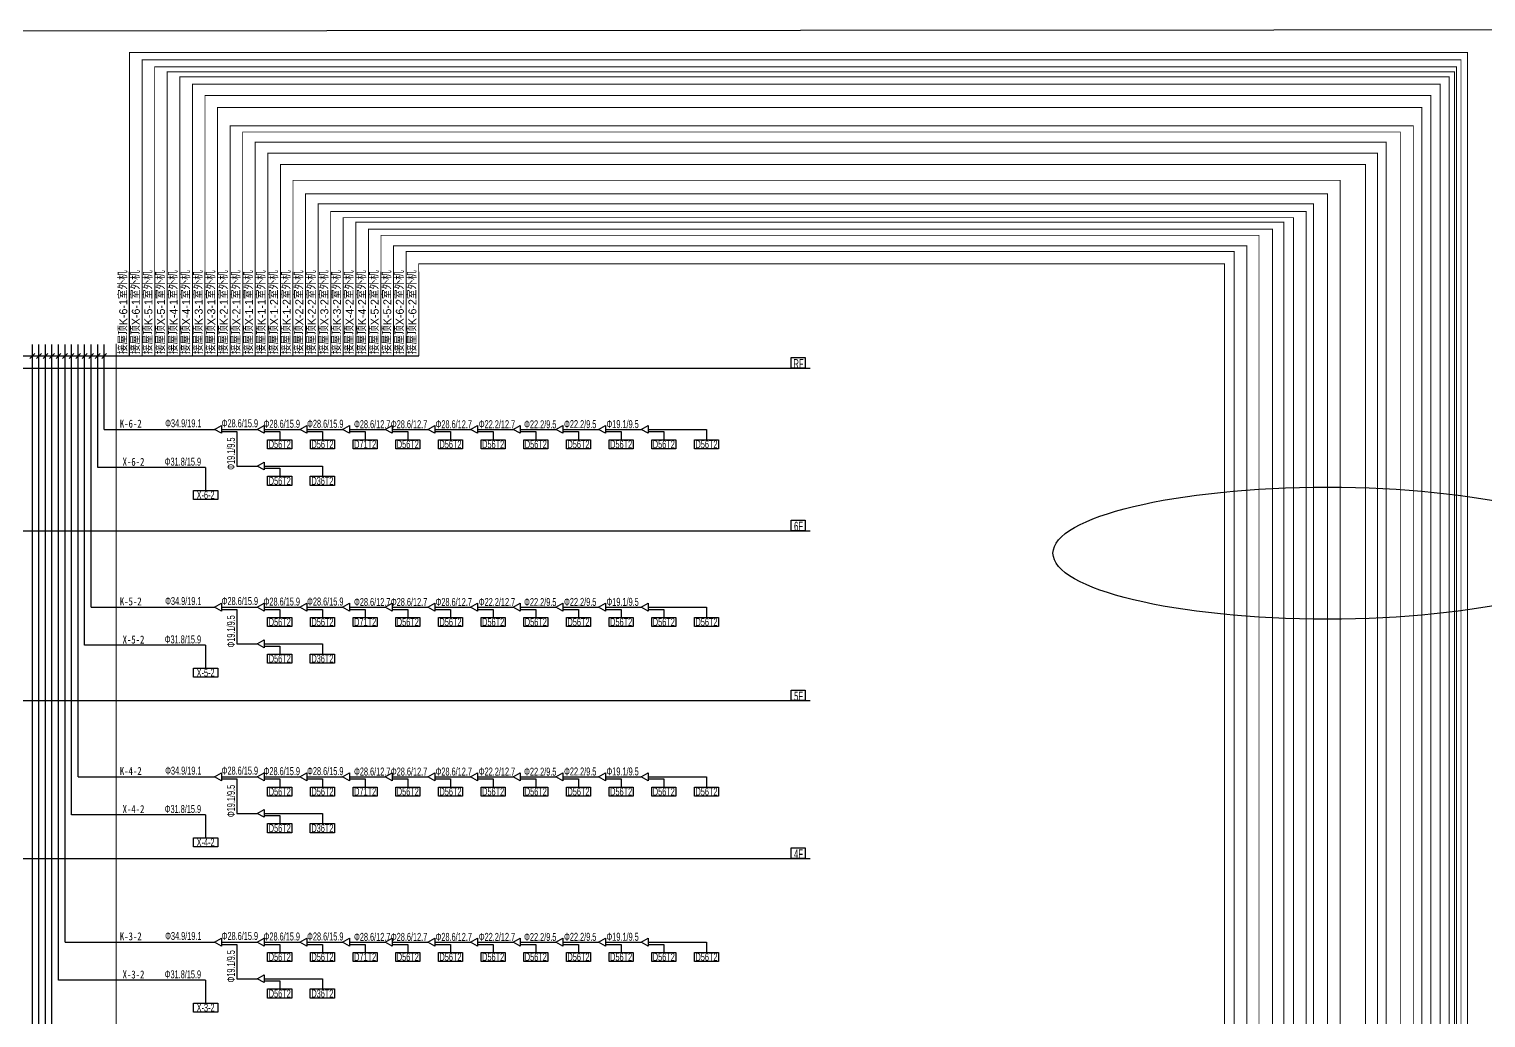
# Model space of a CAD drawing. Extents: x 89829915 to 90681759, y 101112474 to 101187995.
# Drawn here: x 90585879 to 90649610, y 101144739 to 101187995 of the extents above; entities that cross this region are included whole.
import ezdxf
from ezdxf.enums import TextEntityAlignment as Align

# ---------------------------------------------------------------- set-up
doc = ezdxf.new("R2010")
doc.units = 0
doc.header["$LTSCALE"] = 1000
for name, color, linetype in [('ACS_COM', 7, 'CONTINUOUS'), ('ACS_COM_BZ', 3, 'CONTINUOUS'), ('ACS_KT_BZ', 3, 'CONTINUOUS')]:
    doc.layers.add(name, color=color, linetype=linetype)
doc.layers.add('ACS_DLJ_BZ', color=3, linetype='CONTINUOUS', lineweight=0)
doc.layers.add('ACS_DLJ_QYG', color=130, linetype='CONTINUOUS', lineweight=30)
doc.styles.add('-黑体', font='simhei.ttf', dxfattribs={"width": 0.8})
doc.styles.add('wz', font='xcsg.shx', dxfattribs={"width": 0.7, "bigfont": '12hztxt.shx'})

# ---------------------------------------------------------------- blocks, each defined once
blk = doc.blocks.new('A$C00525EC6')
at = {"layer": 'ACS_COM', "color": 3}
for p, q in [((0, 66.10488054109737), (-58.15328126307577, 66.10488054389134)), ((0, 0), (-58.15328126307577, 2.793967723846436e-09)), ((0, -114.7708703791723), (0, 114.7708703791723)), ((0, 114.7708703791723), (198.7889787259046, 0)), ((198.7889787259046, 0), (0, -114.7708703791723))]:
    blk.add_line(p, q, dxfattribs=at)

msp = doc.modelspace()

# ---------------------------------------------------------------- linework, layer by layer
at = {"layer": 'ACS_COM'}
for p, q in [((90550247.9765342, 101173157.891058), (90620047.42502417, 101173157.891058)), ((90550247.97653422, 101166046.1086341), (90620047.42502418, 101166046.1086341)), ((90550247.9765342, 101158616.9073281), (90620047.42502417, 101158616.9073281)), ((90550247.97653419, 101151709.6117191), (90620047.42502415, 101151709.6117191))]:
    msp.add_line(p, q, dxfattribs=at)
for points in [[(90619826.56551196, 101173157.72644), (90619218.76554431, 101173157.72644), (90619218.76554431, 101173622.7996297), (90619826.56551196, 101173622.7996297)], [(90619826.56551197, 101166045.944016), (90619218.76554433, 101166045.944016), (90619218.76554433, 101166511.0172058), (90619826.56551197, 101166511.0172058)], [(90619826.56551196, 101158616.7427101), (90619218.76554431, 101158616.7427101), (90619218.76554431, 101159081.8158999), (90619826.56551196, 101159081.8158999)], [(90619826.56551194, 101151709.447101), (90619218.7655443, 101151709.447101), (90619218.7655443, 101152174.5202908), (90619826.56551194, 101152174.5202908)]]:
    msp.add_lwpolyline(points, close=True, dxfattribs=at)
at = {"layer": 'ACS_COM', "color": 2}
for points in [[(90596312.29054242, 101170033.8964243), (90597374.76397258, 101170033.8964243), (90597374.76397258, 101169633.9247422), (90596312.29054242, 101169633.9247422)], [(90598182.29052277, 101170033.8964356), (90599244.76395293, 101170033.8964356), (90599244.76395293, 101169633.9247535), (90598182.29052277, 101169633.9247535)], [(90600048.9571894, 101170033.8964356), (90601111.43061955, 101170033.8964356), (90601111.43061955, 101169633.9247535), (90600048.9571894, 101169633.9247535)], [(90601915.62385614, 101170033.8964356), (90602978.0972863, 101170033.8964356), (90602978.0972863, 101169633.9247535), (90601915.62385614, 101169633.9247535)], [(90601915.62385614, 101170033.8964356), (90602978.0972863, 101170033.8964356), (90602978.0972863, 101169633.9247535), (90601915.62385614, 101169633.9247535)], [(90603782.29052277, 101170033.8964356), (90604844.76395293, 101170033.8964356), (90604844.76395293, 101169633.9247535), (90603782.29052277, 101169633.9247535)], [(90605648.9571894, 101170033.8964356), (90606711.43061955, 101170033.8964356), (90606711.43061955, 101169633.9247535), (90605648.9571894, 101169633.9247535)], [(90607515.62385614, 101170033.8964356), (90608578.0972863, 101170033.8964356), (90608578.0972863, 101169633.9247535), (90607515.62385614, 101169633.9247535)], [(90609382.29052277, 101170033.8964356), (90610444.76395293, 101170033.8964356), (90610444.76395293, 101169633.9247535), (90609382.29052277, 101169633.9247535)], [(90611248.9571894, 101170033.8964356), (90612311.43061955, 101170033.8964356), (90612311.43061955, 101169633.9247535), (90611248.9571894, 101169633.9247535)], [(90613115.62385614, 101170033.8964356), (90614178.0972863, 101170033.8964356), (90614178.0972863, 101169633.9247535), (90613115.62385614, 101169633.9247535)], [(90614982.29052277, 101170033.8964356), (90616044.76395293, 101170033.8964356), (90616044.76395293, 101169633.9247535), (90614982.29052277, 101169633.9247535)], [(90596312.2905345, 101168432.4491773), (90597374.76396465, 101168432.4491773), (90597374.76396465, 101168032.4774952), (90596312.2905345, 101168032.4774952)], [(90598178.95720112, 101168432.4491773), (90599241.4306314, 101168432.4491773), (90599241.4306314, 101168032.4774952), (90598178.95720112, 101168032.4774952)], [(90593068.81763639, 101167816.7107771), (90594131.29106666, 101167816.7107771), (90594131.29106666, 101167416.7390945), (90593068.81763639, 101167416.7390945)], [(90596312.29054242, 101162257.538549), (90597374.76397258, 101162257.538549), (90597374.76397258, 101161857.5668669), (90596312.29054242, 101161857.5668669)], [(90598182.29052277, 101162257.5385602), (90599244.76395293, 101162257.5385602), (90599244.76395293, 101161857.5668782), (90598182.29052277, 101161857.5668782)], [(90600048.9571894, 101162257.5385602), (90601111.43061955, 101162257.5385602), (90601111.43061955, 101161857.5668782), (90600048.9571894, 101161857.5668782)], [(90601915.62385614, 101162257.5385602), (90602978.0972863, 101162257.5385602), (90602978.0972863, 101161857.5668782), (90601915.62385614, 101161857.5668782)], [(90601915.62385614, 101162257.5385602), (90602978.0972863, 101162257.5385602), (90602978.0972863, 101161857.5668782), (90601915.62385614, 101161857.5668782)], [(90603782.29052277, 101162257.5385602), (90604844.76395293, 101162257.5385602), (90604844.76395293, 101161857.5668782), (90603782.29052277, 101161857.5668782)], [(90605648.9571894, 101162257.5385602), (90606711.43061955, 101162257.5385602), (90606711.43061955, 101161857.5668782), (90605648.9571894, 101161857.5668782)], [(90607515.62385614, 101162257.5385602), (90608578.0972863, 101162257.5385602), (90608578.0972863, 101161857.5668782), (90607515.62385614, 101161857.5668782)], [(90609382.29052277, 101162257.5385602), (90610444.76395293, 101162257.5385602), (90610444.76395293, 101161857.5668782), (90609382.29052277, 101161857.5668782)], [(90611248.9571894, 101162257.5385602), (90612311.43061955, 101162257.5385602), (90612311.43061955, 101161857.5668782), (90611248.9571894, 101161857.5668782)], [(90613115.62385614, 101162257.5385602), (90614178.0972863, 101162257.5385602), (90614178.0972863, 101161857.5668782), (90613115.62385614, 101161857.5668782)], [(90614982.29052277, 101162257.5385602), (90616044.76395293, 101162257.5385602), (90616044.76395293, 101161857.5668782), (90614982.29052277, 101161857.5668782)], [(90596312.29053448, 101160656.0913019), (90597374.76396464, 101160656.0913019), (90597374.76396464, 101160256.1196199), (90596312.29053448, 101160256.1196199)], [(90598178.95720111, 101160656.0913019), (90599241.43063138, 101160656.0913019), (90599241.43063138, 101160256.1196199), (90598178.95720111, 101160256.1196199)], [(90593068.8176341, 101160040.3529017), (90594131.29106438, 101160040.3529017), (90594131.29106438, 101159640.3812192), (90593068.8176341, 101159640.3812192)], [(90596312.29054242, 101154838.6727911), (90597374.76397258, 101154838.6727911), (90597374.76397258, 101154438.701109), (90596312.29054242, 101154438.701109)], [(90598182.29052277, 101154838.6728024), (90599244.76395293, 101154838.6728024), (90599244.76395293, 101154438.7011203), (90598182.29052277, 101154438.7011203)], [(90600048.9571894, 101154838.6728024), (90601111.43061955, 101154838.6728024), (90601111.43061955, 101154438.7011203), (90600048.9571894, 101154438.7011203)], [(90601915.62385614, 101154838.6728024), (90602978.0972863, 101154838.6728024), (90602978.0972863, 101154438.7011203), (90601915.62385614, 101154438.7011203)], [(90601915.62385614, 101154838.6728024), (90602978.0972863, 101154838.6728024), (90602978.0972863, 101154438.7011203), (90601915.62385614, 101154438.7011203)], [(90603782.29052277, 101154838.6728024), (90604844.76395293, 101154838.6728024), (90604844.76395293, 101154438.7011203), (90603782.29052277, 101154438.7011203)], [(90605648.9571894, 101154838.6728024), (90606711.43061955, 101154838.6728024), (90606711.43061955, 101154438.7011203), (90605648.9571894, 101154438.7011203)], [(90607515.62385614, 101154838.6728024), (90608578.0972863, 101154838.6728024), (90608578.0972863, 101154438.7011203), (90607515.62385614, 101154438.7011203)], [(90609382.29052277, 101154838.6728024), (90610444.76395293, 101154838.6728024), (90610444.76395293, 101154438.7011203), (90609382.29052277, 101154438.7011203)], [(90611248.9571894, 101154838.6728024), (90612311.43061955, 101154838.6728024), (90612311.43061955, 101154438.7011203), (90611248.9571894, 101154438.7011203)], [(90613115.62385614, 101154838.6728024), (90614178.0972863, 101154838.6728024), (90614178.0972863, 101154438.7011203), (90613115.62385614, 101154438.7011203)], [(90614982.29052277, 101154838.6728024), (90616044.76395293, 101154838.6728024), (90616044.76395293, 101154438.7011203), (90614982.29052277, 101154438.7011203)], [(90596312.29053448, 101153237.225544), (90597374.76396464, 101153237.225544), (90597374.76396464, 101152837.253862), (90596312.29053448, 101152837.253862)], [(90598178.95720111, 101153237.225544), (90599241.43063138, 101153237.225544), (90599241.43063138, 101152837.253862), (90598178.95720111, 101152837.253862)], [(90593068.8176341, 101152621.4871438), (90594131.29106438, 101152621.4871438), (90594131.29106438, 101152221.5154613), (90593068.8176341, 101152221.5154613)], [(90596312.29050499, 101147605.4513395), (90597374.76393515, 101147605.4513395), (90597374.76393515, 101147205.4796574), (90596312.29050499, 101147205.4796574)], [(90598182.29048534, 101147605.4513507), (90599244.7639155, 101147605.4513507), (90599244.7639155, 101147205.4796687), (90598182.29048534, 101147205.4796687)], [(90600048.95715196, 101147605.4513507), (90601111.43058212, 101147605.4513507), (90601111.43058212, 101147205.4796687), (90600048.95715196, 101147205.4796687)], [(90601915.62381871, 101147605.4513507), (90602978.09724887, 101147605.4513507), (90602978.09724887, 101147205.4796687), (90601915.62381871, 101147205.4796687)], [(90601915.62381871, 101147605.4513507), (90602978.09724887, 101147605.4513507), (90602978.09724887, 101147205.4796687), (90601915.62381871, 101147205.4796687)], [(90603782.29048534, 101147605.4513507), (90604844.7639155, 101147605.4513507), (90604844.7639155, 101147205.4796687), (90603782.29048534, 101147205.4796687)], [(90605648.95715196, 101147605.4513507), (90606711.43058212, 101147605.4513507), (90606711.43058212, 101147205.4796687), (90605648.95715196, 101147205.4796687)], [(90607515.62381871, 101147605.4513507), (90608578.09724887, 101147605.4513507), (90608578.09724887, 101147205.4796687), (90607515.62381871, 101147205.4796687)], [(90609382.29048534, 101147605.4513507), (90610444.7639155, 101147605.4513507), (90610444.7639155, 101147205.4796687), (90609382.29048534, 101147205.4796687)], [(90611248.95715196, 101147605.4513507), (90612311.43058212, 101147605.4513507), (90612311.43058212, 101147205.4796687), (90611248.95715196, 101147205.4796687)], [(90613115.62381871, 101147605.4513507), (90614178.09724887, 101147605.4513507), (90614178.09724887, 101147205.4796687), (90613115.62381871, 101147205.4796687)], [(90614982.29048534, 101147605.4513507), (90616044.7639155, 101147605.4513507), (90616044.7639155, 101147205.4796687), (90614982.29048534, 101147205.4796687)], [(90596312.29053448, 101146004.0040924), (90597374.76396464, 101146004.0040924), (90597374.76396464, 101145604.0324104), (90596312.29053448, 101145604.0324104)], [(90598178.95720111, 101146004.0040924), (90599241.43063138, 101146004.0040924), (90599241.43063138, 101145604.0324104), (90598178.95720111, 101145604.0324104)], [(90593068.81763506, 101145388.2656922), (90594131.29106534, 101145388.2656922), (90594131.29106534, 101144988.2940097), (90593068.81763506, 101144988.2940097)]]:
    msp.add_lwpolyline(points, close=True, dxfattribs=at)
at = {"layer": 'ACS_COM_BZ'}
msp.add_lwpolyline([(90536747.91578245, 101187891.7726276), (90681758.82457018, 101187994.5010355), (90681758.82457018, 101112474.2246103), (90536747.91578245, 101112474.2246103)], close=True, dxfattribs=at)
at = {"layer": 'ACS_COM_BZ', "color": 2, "const_width": 40, "elevation": -190.4761904738846, "flags": 128}
for points in [[(90590271.79392321, 101177376.1547637), (90590271.79392321, 101186967.2123296), (90648803.66873932, 101186967.2123296), (90648803.66873936, 101131926.6030665)], [(90590821.79392321, 101177376.1547637), (90590821.79392321, 101186647.6807868), (90648522.42493963, 101186647.6807868), (90648522.42493972, 101131926.6030665)], [(90591371.79392321, 101177376.1547637), (90591371.79392321, 101186344.8023536), (90648323.89990425, 101186344.8023536), (90648323.89990424, 101131926.6030665)], [(90591921.79392321, 101177376.1547637), (90591921.79392321, 101186123.1078305), (90648238.81774664, 101186123.1078305), (90648238.81774665, 101131926.6030664)], [(90592471.79392321, 101177376.1547637), (90592471.79392321, 101185904.5357654), (90648000.11502552, 101185904.5357654), (90648000.11502558, 101131926.6030664)], [(90593021.79392321, 101177376.1547637), (90593021.79392323, 101185087.4925699), (90593021.79392323, 101185592.2899582), (90647614.88192177, 101185592.2899582), (90647614.88192174, 101131926.6030664)], [(90593571.79392321, 101177376.1547637), (90593571.79392321, 101185087.4925699), (90647198.9247055, 101185087.4925699), (90647198.9247055, 101131926.6030664)], [(90594121.79392321, 101177376.1547637), (90594121.79392321, 101184567.0828912), (90646804.23802853, 101184567.0828912), (90646804.23802856, 101131926.6030664)], [(90594671.79392321, 101177376.1547637), (90594671.79392321, 101183760.4478891), (90646435.54867744, 101183760.4478891), (90646435.54867737, 101131926.6030664)], [(90595221.79392321, 101177376.1547637), (90595221.79392321, 101183496.0797722), (90645868.33429146, 101183496.0797722), (90645868.3342915, 101131926.6030664)], [(90595771.79392321, 101177376.1547637), (90595771.79392321, 101183044.364171), (90645246.7618599, 101183044.364171), (90645246.76185991, 101131926.6030665)], [(90596321.79392321, 101177376.1547637), (90596321.79392321, 101182567.6689055), (90644863.89214945, 101182567.6689055), (90644863.89214936, 101131926.6030664)], [(90596871.79392321, 101177376.1547637), (90596871.79392321, 101182076.4021688), (90644341.58223534, 101182076.4021688), (90644341.58223541, 101131926.6030664)], [(90597421.79392321, 101177376.1547637), (90597421.79392321, 101181380.0940185), (90643240.24096918, 101181380.0940185), (90643240.24096912, 101131926.6030664)], [(90597971.79392321, 101177376.1547637), (90597971.79392321, 101180787.8678041), (90642677.75336981, 101180787.8678041), (90642677.75336976, 101131926.6030664)], [(90598521.79392321, 101177376.1547637), (90598521.79392321, 101180353.846132), (90642072.72469139, 101180353.846132), (90642072.72469142, 101131926.6030664)], [(90599071.79392321, 101177376.1547637), (90599071.79392321, 101180019.7431183), (90641744.21302605, 101180019.7431183), (90641744.21302608, 101131926.6030664)], [(90599621.79392321, 101177376.1547637), (90599621.79392321, 101179746.0076272), (90641191.17899942, 101179746.0076272), (90641191.17899938, 101131926.6030664)], [(90600171.79392321, 101177376.1547637), (90600171.79392321, 101179549.2927687), (90640775.22178316, 101179549.2927687), (90640775.22178316, 101131926.6030664)], [(90600721.79392321, 101177376.1547637), (90600721.79392321, 101179245.3735163), (90640276.54580212, 101179245.3735163), (90640276.54580215, 101131926.6030664)], [(90601271.79392321, 101177376.1547637), (90601271.79392321, 101178972.6788447), (90639683.33408976, 101178972.6788447), (90639683.33408977, 101131926.6030664)], [(90601821.79392321, 101177376.1547637), (90601821.79392321, 101178515.7591467), (90639151.5706029, 101178515.7591467), (90639151.57060292, 101131926.6030664)], [(90602371.79392321, 101177376.1547637), (90602371.79392321, 101178262.8400428), (90638593.80979013, 101178262.8400428), (90638593.80979005, 101131926.6030664)], [(90602921.79392321, 101177376.1547637), (90602921.79392321, 101177723.6956155), (90638170.76239395, 101177723.6956155), (90638170.76239395, 101131926.6030664)]]:
    msp.add_lwpolyline(points, dxfattribs=at)
at = {"layer": 'ACS_COM_BZ', "color": 3}
msp.add_ellipse((90642677.75336981, 101165069.2366128, -190.4761904738846), major_axis=(12006.03783893585, 0), ratio=0.2402935958694321, dxfattribs=at)
at = {"layer": 'ACS_DLJ_BZ'}
for p, q in [((90590821.79392321, 101173694.9987001, -190.4761904738846), (90590821.79392321, 101177376.1547637, -190.4761904738846)), ((90591371.79392321, 101173694.9987001, -190.4761904738846), (90591371.79392321, 101177376.1547637, -190.4761904738846)), ((90591921.79392321, 101173694.9987001, -190.4761904738846), (90591921.79392321, 101177376.1547637, -190.4761904738846)), ((90592471.79392321, 101173694.9987001, -190.4761904738846), (90592471.79392321, 101177376.1547637, -190.4761904738846)), ((90593021.79392321, 101173694.9987001, -190.4761904738846), (90593021.79392321, 101177376.1547637, -190.4761904738846)), ((90593571.79392321, 101173694.9987001, -190.4761904738846), (90593571.79392321, 101177376.1547637, -190.4761904738846)), ((90594121.79392321, 101173694.9987001, -190.4761904738846), (90594121.79392321, 101177376.1547637, -190.4761904738846)), ((90594671.79392321, 101173694.9987001, -190.4761904738846), (90594671.79392321, 101177376.1547637, -190.4761904738846)), ((90595221.79392321, 101173694.9987001, -190.4761904738846), (90595221.79392321, 101177376.1547637, -190.4761904738846)), ((90595771.79392321, 101173694.9987001, -190.4761904738846), (90595771.79392321, 101177376.1547637, -190.4761904738846)), ((90596321.79392321, 101173694.9987001, -190.4761904738846), (90596321.79392321, 101177376.1547637, -190.4761904738846)), ((90596871.79392321, 101173694.9987001, -190.4761904738846), (90596871.79392321, 101177376.1547637, -190.4761904738846)), ((90597421.79392321, 101173694.9987001, -190.4761904738846), (90597421.79392321, 101177376.1547637, -190.4761904738846)), ((90597971.79392321, 101173694.9987001, -190.4761904738846), (90597971.79392321, 101177376.1547637, -190.4761904738846)), ((90598521.79392321, 101173694.9987001, -190.4761904738846), (90598521.79392321, 101177376.1547637, -190.4761904738846)), ((90599071.79392321, 101173694.9987001, -190.4761904738846), (90599071.79392321, 101177376.1547637, -190.4761904738846)), ((90599621.79392321, 101173694.9987001, -190.4761904738846), (90599621.79392321, 101177376.1547637, -190.4761904738846)), ((90600171.79392321, 101173694.9987001, -190.4761904738846), (90600171.79392321, 101177376.1547637, -190.4761904738846)), ((90600721.79392321, 101173694.9987001, -190.4761904738846), (90600721.79392321, 101177376.1547637, -190.4761904738846)), ((90600721.79392321, 101173694.9987001, -190.4761904738846), (90600721.79392321, 101177376.1547637, -190.4761904738846)), ((90601271.79392321, 101173694.9987001, -190.4761904738846), (90601271.79392321, 101177376.1547637, -190.4761904738846)), ((90601821.79392321, 101173694.9987001, -190.4761904738846), (90601821.79392321, 101177376.1547637, -190.4761904738846)), ((90602371.79392321, 101173694.9987001, -190.4761904738846), (90602371.79392321, 101177376.1547637, -190.4761904738846)), ((90602921.79392321, 101173694.9987001, -190.4761904738846), (90602921.79392321, 101177376.1547637, -190.4761904738846)), ((90589681.06377667, 101124861.347208), (90589681.06377667, 101174221.6241946)), ((90586128.1959702, 101173801.0647173, -190.4761904738846), (90585916.06393589, 101173588.932683, -190.4761904738846)), ((90586413.83087112, 101173801.0647173, -190.4761904738846), (90586201.69883682, 101173588.932683, -190.4761904738846)), ((90586699.46577199, 101173801.0647173, -190.4761904738846), (90586487.33373769, 101173588.932683, -190.4761904738846)), ((90586985.10067292, 101173801.0647173, -190.4761904738846), (90586772.96863861, 101173588.932683, -190.4761904738846)), ((90587270.73557378, 101173801.0647173, -190.4761904738846), (90587058.60353948, 101173588.932683, -190.4761904738846)), ((90587556.37047471, 101173801.0647173, -190.4761904738846), (90587344.23844041, 101173588.932683, -190.4761904738846)), ((90587842.00537558, 101173801.0647173, -190.4761904738846), (90587629.87334128, 101173588.932683, -190.4761904738846)), ((90588127.6402765, 101173801.0647173, -190.4761904738846), (90587915.5082422, 101173588.932683, -190.4761904738846)), ((90588413.27517737, 101173801.0647173, -190.4761904738846), (90588201.14314307, 101173588.932683, -190.4761904738846)), ((90588698.9100783, 101173801.0647173, -190.4761904738846), (90588486.778044, 101173588.932683, -190.4761904738846)), ((90588984.54497917, 101173801.0647173, -190.4761904738846), (90588772.41294487, 101173588.932683, -190.4761904738846)), ((90589270.1798801, 101173801.0647173, -190.4761904738846), (90589058.0478458, 101173588.932683, -190.4761904738846))]:
    msp.add_line(p, q, dxfattribs=at)
at = {"layer": 'ACS_DLJ_QYG'}
for p, q in [((90586022.12995292, 101128833.7980773, 19.04761904617754), (90586022.12995295, 101174196.5996077, 19.0476190476188)), ((90586307.76485395, 101130502.7944662), (90586307.76485388, 101174196.5996077)), ((90586593.3997552, 101136113.5558525), (90586593.39975475, 101174196.5996077, -19.04761904761928)), ((90586879.0346552, 101137782.5522413), (90586879.03465568, 101174196.5996077, -38.09523809523832)), ((90587164.71021555, 101146386.3661335, 16.17566725157644), (90587164.66955654, 101174196.5996077, -57.14285714285741)), ((90587450.30445693, 101148055.3625223), (90587450.30445747, 101174196.5996077, -76.19047619047639)), ((90587735.93935804, 101153619.5875851), (90587735.93935834, 101174196.5996077, -95.23809523809548)), ((90588021.57425852, 101155288.583974), (90588021.57425927, 101174196.5996077, -114.2857142857146)), ((90588307.20916033, 101161038.4533431), (90588307.20916013, 101174196.5996077, -133.3333333333337)), ((90588592.8440607, 101162707.4497319), (90588592.84406106, 101174196.5996077, -152.3809523809527)), ((90588878.4789621, 101168814.8112184), (90588878.47896199, 101174196.5996077, -171.4285714285717)), ((90589164.11386302, 101170483.8076072, -190.4761904762129), (90589164.11386292, 101174196.5996077, -190.4761904761908)), ((90589164.11386298, 101170483.8076072, -190.4761904776099), (90593991.97723879, 101170483.8076069)), ((90594377.3906154, 101170483.8076175), (90595858.64388621, 101170483.8076175)), ((90594377.3906154, 101170384.6502967), (90594972.3906154, 101170384.6502967)), ((90594972.3906154, 101170384.6502967), (90594972.3906154, 101168882.3603597)), ((90596244.05728191, 101170483.807618), (90597728.64388539, 101170483.807618)), ((90596244.05728191, 101170384.6502972), (90596843.52725738, 101170384.6502972)), ((90596843.52725738, 101170384.6502972), (90596843.52725738, 101170033.8964248)), ((90598114.05726238, 101170483.807618), (90599595.31054409, 101170483.807618)), ((90598114.05726238, 101170384.6503084), (90598713.52723785, 101170384.6503084)), ((90598713.52723785, 101170384.6503084), (90598713.52723785, 101170033.8964361)), ((90599980.723929, 101170483.807618), (90601461.97721083, 101170483.807618)), ((90599980.723929, 101170384.6503084), (90600580.19390447, 101170384.6503084)), ((90600580.19390447, 101170384.6503084), (90600580.19390447, 101170033.8964361)), ((90601847.39059563, 101170483.807618), (90603328.64387746, 101170483.807618)), ((90601847.39059563, 101170384.6503084), (90602446.8605711, 101170384.6503084)), ((90601847.39059563, 101170384.6503084), (90602446.8605711, 101170384.6503084)), ((90602446.8605711, 101170384.6503084), (90602446.8605711, 101170033.8964361)), ((90602446.8605711, 101170384.6503084), (90602446.8605711, 101170033.8964361)), ((90603714.05726238, 101170483.807618), (90605195.31054409, 101170483.807618)), ((90603714.05726238, 101170384.6503084), (90604313.52723785, 101170384.6503084)), ((90604313.52723785, 101170384.6503084), (90604313.52723785, 101170033.8964361)), ((90605580.723929, 101170483.807618), (90607061.97721083, 101170483.807618)), ((90605580.723929, 101170384.6503084), (90606180.19390447, 101170384.6503084)), ((90606180.19390447, 101170384.6503084), (90606180.19390447, 101170033.8964361)), ((90607447.39059563, 101170483.807618), (90608928.64387746, 101170483.807618)), ((90607447.39059563, 101170384.6503084), (90608046.8605711, 101170384.6503084)), ((90608046.8605711, 101170384.6503084), (90608046.8605711, 101170033.8964361)), ((90609314.05726238, 101170483.807618), (90610795.31054409, 101170483.807618)), ((90609314.05726238, 101170384.6503084), (90609913.52723785, 101170384.6503084)), ((90609913.52723785, 101170384.6503084), (90609913.52723785, 101170033.8964361)), ((90611180.723929, 101170483.807618), (90612661.97721083, 101170483.807618)), ((90611180.723929, 101170384.6503084), (90611780.19390447, 101170384.6503084)), ((90611780.19390447, 101170384.6503084), (90611780.19390447, 101170033.8964361)), ((90613047.39059563, 101170483.807618), (90615513.52723785, 101170484.2747734)), ((90613047.39059563, 101170384.6503084), (90613646.8605711, 101170384.6503084)), ((90613646.8605711, 101170384.6503084), (90613646.8605711, 101170033.8964361)), ((90615513.52723785, 101170484.2747734), (90615513.52723785, 101170033.8964361)), ((90593600.05435146, 101168814.8112185), (90588878.4789621, 101168814.8112184)), ((90593600.05435146, 101168814.8112185), (90593600.05435146, 101167816.7107766)), ((90594972.3906154, 101168882.3603597), (90595858.64389712, 101168882.3603597)), ((90594972.3906154, 101168882.3603597), (90595858.64389712, 101168882.3603597)), ((90594972.3906154, 101168882.3603597), (90595858.64389712, 101168882.3603597)), ((90594972.3906154, 101168882.3603597), (90595858.64389712, 101168882.3603597)), ((90596244.0572741, 101168882.3603597), (90598710.19391608, 101168882.3603592)), ((90596244.0572741, 101168783.2030492), (90596843.52724957, 101168783.2030492)), ((90596843.52724957, 101168783.2030492), (90596843.52724957, 101168432.4491773)), ((90598710.19391614, 101168882.3603597), (90598710.1939162, 101168432.4491773)), ((90588592.8440607, 101162707.4497319), (90593991.97723877, 101162707.4497316)), ((90594377.39061539, 101162707.4497422), (90595858.6438862, 101162707.4497422)), ((90594377.39061539, 101162608.2924214), (90594972.39061539, 101162608.2924214)), ((90594972.39061539, 101162608.2924214), (90594972.39061539, 101161106.0024843)), ((90596244.05728191, 101162707.4497426), (90597728.64388539, 101162707.4497426)), ((90596244.05728191, 101162608.2924218), (90596843.52725738, 101162608.2924218)), ((90596843.52725738, 101162608.2924218), (90596843.52725738, 101162257.5385494)), ((90598114.05726238, 101162707.4497426), (90599595.31054409, 101162707.4497426)), ((90598114.05726238, 101162608.2924331), (90598713.52723785, 101162608.2924331)), ((90598713.52723785, 101162608.2924331), (90598713.52723785, 101162257.5385607)), ((90599980.723929, 101162707.4497426), (90601461.97721083, 101162707.4497426)), ((90599980.723929, 101162608.2924331), (90600580.19390447, 101162608.2924331)), ((90600580.19390447, 101162608.2924331), (90600580.19390447, 101162257.5385607)), ((90601847.39059563, 101162707.4497426), (90603328.64387746, 101162707.4497426)), ((90601847.39059563, 101162608.2924331), (90602446.8605711, 101162608.2924331)), ((90601847.39059563, 101162608.2924331), (90602446.8605711, 101162608.2924331)), ((90602446.8605711, 101162608.2924331), (90602446.8605711, 101162257.5385607)), ((90602446.8605711, 101162608.2924331), (90602446.8605711, 101162257.5385607)), ((90603714.05726238, 101162707.4497426), (90605195.31054409, 101162707.4497426)), ((90603714.05726238, 101162608.2924331), (90604313.52723785, 101162608.2924331)), ((90604313.52723785, 101162608.2924331), (90604313.52723785, 101162257.5385607)), ((90605580.723929, 101162707.4497426), (90607061.97721083, 101162707.4497426)), ((90605580.723929, 101162608.2924331), (90606180.19390447, 101162608.2924331)), ((90606180.19390447, 101162608.2924331), (90606180.19390447, 101162257.5385607)), ((90607447.39059563, 101162707.4497426), (90608928.64387746, 101162707.4497426)), ((90607447.39059563, 101162608.2924331), (90608046.8605711, 101162608.2924331)), ((90608046.8605711, 101162608.2924331), (90608046.8605711, 101162257.5385607)), ((90609314.05726238, 101162707.4497426), (90610795.31054409, 101162707.4497426)), ((90609314.05726238, 101162608.2924331), (90609913.52723785, 101162608.2924331)), ((90609913.52723785, 101162608.2924331), (90609913.52723785, 101162257.5385607)), ((90611180.723929, 101162707.4497426), (90612661.97721083, 101162707.4497426)), ((90611180.723929, 101162608.2924331), (90611780.19390447, 101162608.2924331)), ((90611780.19390447, 101162608.2924331), (90611780.19390447, 101162257.5385607)), ((90613047.39059563, 101162707.4497426), (90615513.52723785, 101162707.9168981)), ((90613047.39059563, 101162608.2924331), (90613646.8605711, 101162608.2924331)), ((90613646.8605711, 101162608.2924331), (90613646.8605711, 101162257.5385607)), ((90615513.52723785, 101162707.9168981), (90615513.52723785, 101162257.5385607)), ((90593600.05434918, 101161038.4533432), (90588307.20916033, 101161038.453343)), ((90593600.05434918, 101161038.4533432), (90593600.05434918, 101160040.3529013)), ((90594972.39061539, 101161106.0024843), (90595858.6438971, 101161106.0024843)), ((90594972.39061539, 101161106.0024843), (90595858.6438971, 101161106.0024843)), ((90594972.39061539, 101161106.0024843), (90595858.6438971, 101161106.0024843)), ((90594972.39061539, 101161106.0024843), (90595858.6438971, 101161106.0024843)), ((90596244.05727409, 101161106.0024843), (90598710.19391607, 101161106.0024839)), ((90596244.05727409, 101161006.8451739), (90596843.52724956, 101161006.8451739)), ((90596843.52724956, 101161006.8451739), (90596843.52724956, 101160656.0913019)), ((90598710.19391613, 101161106.0024843), (90598710.19391619, 101160656.0913019)), ((90588021.57425852, 101155288.583974), (90593991.97723879, 101155288.5839737)), ((90594377.3906154, 101155288.5839843), (90595858.64388621, 101155288.5839843)), ((90594377.3906154, 101155189.4266635), (90594972.3906154, 101155189.4266635)), ((90594972.3906154, 101155189.4266635), (90594972.3906154, 101153687.1367264)), ((90596244.05728191, 101155288.5839848), (90597728.64388539, 101155288.5839848)), ((90596244.05728191, 101155189.426664), (90596843.52725738, 101155189.426664)), ((90596843.52725738, 101155189.426664), (90596843.52725738, 101154838.6727916)), ((90598114.05726238, 101155288.5839848), (90599595.31054409, 101155288.5839848)), ((90598114.05726238, 101155189.4266752), (90598713.52723785, 101155189.4266752)), ((90598713.52723785, 101155189.4266752), (90598713.52723785, 101154838.6728028)), ((90599980.723929, 101155288.5839848), (90601461.97721083, 101155288.5839848)), ((90599980.723929, 101155189.4266752), (90600580.19390447, 101155189.4266752)), ((90600580.19390447, 101155189.4266752), (90600580.19390447, 101154838.6728028)), ((90601847.39059563, 101155288.5839848), (90603328.64387746, 101155288.5839848)), ((90601847.39059563, 101155189.4266752), (90602446.8605711, 101155189.4266752)), ((90601847.39059563, 101155189.4266752), (90602446.8605711, 101155189.4266752)), ((90602446.8605711, 101155189.4266752), (90602446.8605711, 101154838.6728028)), ((90602446.8605711, 101155189.4266752), (90602446.8605711, 101154838.6728028)), ((90603714.05726238, 101155288.5839848), (90605195.31054409, 101155288.5839848)), ((90603714.05726238, 101155189.4266752), (90604313.52723785, 101155189.4266752)), ((90604313.52723785, 101155189.4266752), (90604313.52723785, 101154838.6728028)), ((90605580.723929, 101155288.5839848), (90607061.97721083, 101155288.5839848)), ((90605580.723929, 101155189.4266752), (90606180.19390447, 101155189.4266752)), ((90606180.19390447, 101155189.4266752), (90606180.19390447, 101154838.6728028)), ((90607447.39059563, 101155288.5839848), (90608928.64387746, 101155288.5839848)), ((90607447.39059563, 101155189.4266752), (90608046.8605711, 101155189.4266752)), ((90608046.8605711, 101155189.4266752), (90608046.8605711, 101154838.6728028)), ((90609314.05726238, 101155288.5839848), (90610795.31054409, 101155288.5839848)), ((90609314.05726238, 101155189.4266752), (90609913.52723785, 101155189.4266752)), ((90609913.52723785, 101155189.4266752), (90609913.52723785, 101154838.6728028)), ((90611180.723929, 101155288.5839848), (90612661.97721083, 101155288.5839848)), ((90611180.723929, 101155189.4266752), (90611780.19390447, 101155189.4266752)), ((90611780.19390447, 101155189.4266752), (90611780.19390447, 101154838.6728028)), ((90613047.39059563, 101155288.5839848), (90615513.52723785, 101155289.0511402)), ((90613047.39059563, 101155189.4266752), (90613646.8605711, 101155189.4266752)), ((90613646.8605711, 101155189.4266752), (90613646.8605711, 101154838.6728028)), ((90615513.52723785, 101155289.0511402), (90615513.52723785, 101154838.6728028)), ((90593600.05434918, 101153619.5875853), (90587735.93935804, 101153619.5875851)), ((90593600.05434918, 101153619.5875853), (90593600.05434918, 101152621.4871434)), ((90594972.3906154, 101153687.1367264), (90595858.64389712, 101153687.1367264)), ((90594972.3906154, 101153687.1367264), (90595858.64389712, 101153687.1367264)), ((90594972.39061539, 101153687.1367264), (90595858.6438971, 101153687.1367264)), ((90594972.39061539, 101153687.1367264), (90595858.6438971, 101153687.1367264)), ((90596244.05727409, 101153687.1367264), (90598710.19391607, 101153687.136726)), ((90598710.19391613, 101153687.1367264), (90598710.19391619, 101153237.225544)), ((90596244.05727409, 101153587.979416), (90596843.52724956, 101153587.979416)), ((90596843.52724956, 101153587.979416), (90596843.52724956, 101153237.225544)), ((90587450.30445693, 101148055.3625223), (90593991.97723879, 101148055.3625221)), ((90594377.3906154, 101148055.3625327), (90595858.64388621, 101148055.3625327)), ((90594377.3906154, 101147956.2052118), (90594972.3906154, 101147956.2052118)), ((90594972.3906154, 101147956.2052118), (90594972.3906154, 101146453.9152748)), ((90596244.05724448, 101148055.3625331), (90597728.64384796, 101148055.3625331)), ((90596244.05724448, 101147956.2052123), (90596843.52721995, 101147956.2052123)), ((90596843.52721995, 101147956.2052123), (90596843.52721995, 101147605.4513399)), ((90598114.05722494, 101148055.3625331), (90599595.31050666, 101148055.3625331)), ((90598114.05722494, 101147956.2052236), (90598713.52720042, 101147956.2052236)), ((90598713.52720042, 101147956.2052236), (90598713.52720042, 101147605.4513512)), ((90599980.72389157, 101148055.3625331), (90601461.9771734, 101148055.3625331)), ((90599980.72389157, 101147956.2052236), (90600580.19386704, 101147956.2052236)), ((90600580.19386704, 101147956.2052236), (90600580.19386704, 101147605.4513512)), ((90601847.3905582, 101148055.3625331), (90603328.64384003, 101148055.3625331)), ((90601847.3905582, 101147956.2052236), (90602446.86053367, 101147956.2052236)), ((90601847.3905582, 101147956.2052236), (90602446.86053367, 101147956.2052236)), ((90602446.86053367, 101147956.2052236), (90602446.86053367, 101147605.4513512)), ((90602446.86053367, 101147956.2052236), (90602446.86053367, 101147605.4513512)), ((90603714.05722494, 101148055.3625331), (90605195.31050666, 101148055.3625331)), ((90603714.05722494, 101147956.2052236), (90604313.52720042, 101147956.2052236)), ((90604313.52720042, 101147956.2052236), (90604313.52720042, 101147605.4513512)), ((90605580.72389157, 101148055.3625331), (90607061.9771734, 101148055.3625331)), ((90605580.72389157, 101147956.2052236), (90606180.19386704, 101147956.2052236)), ((90606180.19386704, 101147956.2052236), (90606180.19386704, 101147605.4513512)), ((90607447.3905582, 101148055.3625331), (90608928.64384003, 101148055.3625331)), ((90607447.3905582, 101147956.2052236), (90608046.86053367, 101147956.2052236)), ((90608046.86053367, 101147956.2052236), (90608046.86053367, 101147605.4513512)), ((90609314.05722494, 101148055.3625331), (90610795.31050666, 101148055.3625331)), ((90609314.05722494, 101147956.2052236), (90609913.52720042, 101147956.2052236)), ((90609913.52720042, 101147956.2052236), (90609913.52720042, 101147605.4513512)), ((90611180.72389157, 101148055.3625331), (90612661.9771734, 101148055.3625331)), ((90611180.72389157, 101147956.2052236), (90611780.19386704, 101147956.2052236)), ((90611780.19386704, 101147956.2052236), (90611780.19386704, 101147605.4513512)), ((90613047.3905582, 101148055.3625331), (90615513.52720042, 101148055.8296886)), ((90613047.3905582, 101147956.2052236), (90613646.86053367, 101147956.2052236)), ((90613646.86053367, 101147956.2052236), (90613646.86053367, 101147605.4513512)), ((90615513.52720042, 101148055.8296886), (90615513.52720042, 101147605.4513512)), ((90593600.05435014, 101146386.3661337), (90587164.71021557, 101146386.3602324, 16.17568280914542)), ((90593600.05435014, 101146386.3661337), (90593600.05435014, 101145388.2656918)), ((90594972.3906154, 101146453.9152748), (90595858.64389712, 101146453.9152748)), ((90594972.3906154, 101146453.9152748), (90595858.64389712, 101146453.9152748)), ((90594972.39061539, 101146453.9152748), (90595858.6438971, 101146453.9152748)), ((90594972.39061539, 101146453.9152748), (90595858.6438971, 101146453.9152748)), ((90596244.05727409, 101146453.9152748), (90598710.19391607, 101146453.9152744)), ((90596244.05727409, 101146354.7579643), (90596843.52724956, 101146354.7579643)), ((90596843.52724956, 101146354.7579643), (90596843.52724956, 101146004.0040924)), ((90598710.19391613, 101146453.9152748), (90598710.19391619, 101146004.0040924))]:
    msp.add_line(p, q, dxfattribs=at)
at = {"layer": 'ACS_KT_BZ'}
for p, q in [((90590271.79392321, 101173694.9987001, -190.4761904738846), (90590271.79392321, 101177376.1547637, -190.4761904738846)), ((90582348.74007326, 101173694.9987001, -190.4761904738846), (90602921.79392321, 101173694.9987001, -190.4761904738846))]:
    msp.add_line(p, q, dxfattribs=at)

# ---------------------------------------------------------------- block references
at = {"layer": 'ACS_COM', "xscale": 1.499999940395355, "yscale": 1.499999940395355, "zscale": 1.499999940395355, "rotation": 180}
for p in [(90594290.16069466, 101170483.8076067), (90596156.82736117, 101170483.8076067), (90598026.82734163, 101170483.807618), (90599893.49400826, 101170483.807618), (90601760.16067488, 101170483.807618), (90601760.16067488, 101170483.807618), (90603626.82734163, 101170483.807618), (90605493.49400826, 101170483.807618), (90607360.16067488, 101170483.807618), (90609226.82734163, 101170483.807618), (90611093.49400826, 101170483.807618), (90612960.16067488, 101170483.807618), (90596156.82735336, 101168882.3603597), (90594290.16069464, 101162707.4497314), (90596156.82736117, 101162707.4497314), (90598026.82734163, 101162707.4497426), (90599893.49400826, 101162707.4497426), (90601760.16067488, 101162707.4497426), (90601760.16067488, 101162707.4497426), (90603626.82734163, 101162707.4497426), (90605493.49400826, 101162707.4497426), (90607360.16067488, 101162707.4497426), (90609226.82734163, 101162707.4497426), (90611093.49400826, 101162707.4497426), (90612960.16067488, 101162707.4497426), (90596156.82735334, 101161106.0024843), (90594290.16069466, 101155288.5839735), (90596156.82736117, 101155288.5839735), (90598026.82734163, 101155288.5839848), (90599893.49400826, 101155288.5839848), (90601760.16067488, 101155288.5839848), (90601760.16067488, 101155288.5839848), (90603626.82734163, 101155288.5839848), (90605493.49400826, 101155288.5839848), (90607360.16067488, 101155288.5839848), (90609226.82734163, 101155288.5839848), (90611093.49400826, 101155288.5839848), (90612960.16067488, 101155288.5839848), (90596156.82735334, 101153687.1367264), (90594290.16069466, 101148055.3625219), (90596156.82732373, 101148055.3625219), (90598026.8273042, 101148055.3625331), (90599893.49397083, 101148055.3625331), (90601760.16063745, 101148055.3625331), (90601760.16063745, 101148055.3625331), (90603626.8273042, 101148055.3625331), (90605493.49397083, 101148055.3625331), (90607360.16063745, 101148055.3625331), (90609226.8273042, 101148055.3625331), (90611093.49397083, 101148055.3625331), (90612960.16063745, 101148055.3625331), (90596156.82735334, 101146453.9152748)]:
    msp.add_blockref('A$C00525EC6', p, dxfattribs=at)

# ---------------------------------------------------------------- texts
at = {"layer": 'ACS_COM', "style": 'wz', "width": 0.6}
for s, p in [('RF', (90619537.17131414, 101173157.72644)), ('6F', (90619537.17131415, 101166045.944016)), ('5F', (90619537.17131414, 101158616.7427101)), ('4F', (90619537.17131412, 101151709.447101))]:
    msp.add_text(s, height=399.9999999999999, dxfattribs=at).set_placement(p, align=Align.CENTER)
at = {"layer": 'ACS_COM'}
for s, style, width, p in [('K-6-2', '-黑体', 0.8, (90590324.482632, 101170735.5342464, 399.9999999999999)), ('Φ34.9/19.1', 'wz', 0.6, (90592624.77434506, 101170751.0676737)), ('Φ28.6/15.9', 'wz', 0.6, (90595097.36774093, 101170751.0676842)), ('Φ28.6/15.9', 'wz', 0.6, (90596931.7308299, 101170728.6416645)), ('Φ28.6/15.9', 'wz', 0.6, (90598834.93040653, 101170729.0491865)), ('Φ28.6/12.7', 'wz', 0.6, (90600889.15179141, 101170710.2936223)), ('Φ28.6/12.7', 'wz', 0.6, (90602500.6770397, 101170710.2936223)), ('Φ28.6/12.7', 'wz', 0.6, (90604455.15629955, 101170710.2936219)), ('Φ22.2/12.7', 'wz', 0.6, (90606346.93004926, 101170710.2936219)), ('Φ22.2/9.5', 'wz', 0.6, (90608239.50582393, 101170706.1584838)), ('Φ22.2/9.5', 'wz', 0.6, (90609987.88211127, 101170712.7169407, 0.0003280904457979465)), ('Φ19.1/9.5', 'wz', 0.6, (90611842.20218702, 101170715.7701634)), ('X-6-2', '-黑体', 0.8, (90590445.36111864, 101169066.5378581, 400)), ('Φ31.8/15.9', 'wz', 0.6, (90592605.77546419, 101169072.5419224)), ('Φ34.9/19.1', 'wz', 0.6, (90592624.77434504, 101162974.7097983)), ('Φ28.6/15.9', 'wz', 0.6, (90595097.36774093, 101162974.7098088)), ('K-5-2', '-黑体', 0.8, (90590324.48263198, 101162959.1763711, 399.9999999999999)), ('Φ28.6/15.9', 'wz', 0.6, (90596931.7308299, 101162952.2837892)), ('Φ28.6/15.9', 'wz', 0.6, (90598834.93040653, 101162952.6913112)), ('Φ28.6/12.7', 'wz', 0.6, (90600889.15179141, 101162933.935747)), ('Φ28.6/12.7', 'wz', 0.6, (90602500.6770397, 101162933.935747)), ('Φ28.6/12.7', 'wz', 0.6, (90604455.15629955, 101162933.9357465)), ('Φ22.2/12.7', 'wz', 0.6, (90606346.93004926, 101162933.9357465)), ('Φ22.2/9.5', 'wz', 0.6, (90608239.50582393, 101162929.8006085)), ('Φ22.2/9.5', 'wz', 0.6, (90609987.88211127, 101162936.3590654, 0.0003280904457979465)), ('Φ19.1/9.5', 'wz', 0.6, (90611842.20218702, 101162939.412288)), ('X-5-2', '-黑体', 0.8, (90590445.36111636, 101161290.1799827, 400.0000000000001)), ('Φ31.8/15.9', 'wz', 0.6, (90592605.77546191, 101161296.184047)), ('K-4-2', '-黑体', 0.8, (90590324.482632, 101155540.3106132, 399.9999999999999)), ('Φ34.9/19.1', 'wz', 0.6, (90592624.77434506, 101155555.8440404)), ('Φ28.6/15.9', 'wz', 0.6, (90595097.36774093, 101155555.844051)), ('Φ28.6/15.9', 'wz', 0.6, (90596931.7308299, 101155533.4180313)), ('Φ28.6/15.9', 'wz', 0.6, (90598834.93040653, 101155533.8255533)), ('Φ28.6/12.7', 'wz', 0.6, (90600889.15179141, 101155515.0699891)), ('Φ28.6/12.7', 'wz', 0.6, (90602500.6770397, 101155515.0699891)), ('Φ28.6/12.7', 'wz', 0.6, (90604455.15629955, 101155515.0699886)), ('Φ22.2/12.7', 'wz', 0.6, (90606346.93004926, 101155515.0699886)), ('Φ22.2/9.5', 'wz', 0.6, (90608239.50582393, 101155510.9348506)), ('Φ22.2/9.5', 'wz', 0.6, (90609987.88211127, 101155517.4933075, 0.0003280904457979465)), ('Φ19.1/9.5', 'wz', 0.6, (90611842.20218702, 101155520.5465302)), ('X-4-2', '-黑体', 0.8, (90590445.36111636, 101153871.3142248, 400.0000000000001)), ('Φ31.8/15.9', 'wz', 0.6, (90592605.77546191, 101153877.3182891)), ('Φ34.9/19.1', 'wz', 0.6, (90592624.77434506, 101148322.6225888)), ('Φ28.6/15.9', 'wz', 0.6, (90595097.3677035, 101148322.6225993)), ('Φ28.6/15.9', 'wz', 0.6, (90596931.73079246, 101148300.1965797)), ('Φ28.6/15.9', 'wz', 0.6, (90598834.9303691, 101148300.6041017)), ('K-3-2', '-黑体', 0.8, (90590324.482632, 101148307.0891616, 399.9999999999999)), ('Φ28.6/12.7', 'wz', 0.6, (90600889.15175398, 101148281.8485375)), ('Φ28.6/12.7', 'wz', 0.6, (90602500.67700227, 101148281.8485375)), ('Φ28.6/12.7', 'wz', 0.6, (90604455.15626211, 101148281.848537)), ('Φ22.2/12.7', 'wz', 0.6, (90606346.93001182, 101148281.848537)), ('Φ22.2/9.5', 'wz', 0.6, (90608239.5057865, 101148277.713399)), ('Φ22.2/9.5', 'wz', 0.6, (90609987.88207383, 101148284.2718559, 0.0003280904457979465)), ('Φ19.1/9.5', 'wz', 0.6, (90611842.20214958, 101148287.3250785)), ('X-3-2', '-黑体', 0.8, (90590445.36111732, 101146638.0927732, 400)), ('Φ31.8/15.9', 'wz', 0.6, (90592605.77546287, 101146644.0968375))]:
    msp.add_text(s, height=349.9999999999999, dxfattribs=dict(at, style=style, width=width)).set_placement(p, align=Align.MIDDLE_CENTER)
at = {"layer": 'ACS_COM', "style": 'wz', "width": 0.6}
for p in [(90594708.98568851, 101169422.6553531), (90594708.9856885, 101161646.2974777), (90594708.98568851, 101154227.4317198), (90594708.98568851, 101146994.2102682)]:
    msp.add_text('Φ19.1/9.5', height=349.9999999999999, rotation=90, dxfattribs=at).set_placement(p, align=Align.MIDDLE_CENTER)
at = {"layer": 'ACS_COM', "color": 2, "style": 'wz', "width": 0.6}
for s, p in [('D56T2', (90596843.52725738, 101169833.9247422, 196.9999999999993)), ('D56T2', (90598713.52723785, 101169833.9247535, 196.9999999999993)), ('D71T2', (90600580.19390447, 101169833.9247535, 196.9999999999993)), ('D56T2', (90602446.8605711, 101169833.9247535, 196.9999999999993)), ('D56T2', (90602446.8605711, 101169833.9247535, 196.9999999999993)), ('D56T2', (90604313.52723785, 101169833.9247535, 196.9999999999993)), ('D56T2', (90606180.19390447, 101169833.9247535, 196.9999999999993)), ('D56T2', (90608046.8605711, 101169833.9247535, 196.9999999999993)), ('D56T2', (90609913.52723785, 101169833.9247535, 196.9999999999993)), ('D56T2', (90611780.19390447, 101169833.9247535, 196.9999999999993)), ('D56T2', (90613646.8605711, 101169833.9247535, 196.9999999999993)), ('D56T2', (90615513.52723785, 101169833.9247535, 196.9999999999993)), ('D56T2', (90596843.52724957, 101168232.4774947, 196.9999999999993)), ('D36T2', (90598710.1939162, 101168232.4774947, 196.9999999999993)), ('X-6-2', (90593600.05435146, 101167616.739094, 196.9999999999994)), ('D56T2', (90596843.52725738, 101162057.5668669, 196.9999999999993)), ('D56T2', (90598713.52723785, 101162057.5668782, 196.9999999999993)), ('D71T2', (90600580.19390447, 101162057.5668782, 196.9999999999993)), ('D56T2', (90602446.8605711, 101162057.5668782, 196.9999999999993)), ('D56T2', (90602446.8605711, 101162057.5668782, 196.9999999999993)), ('D56T2', (90604313.52723785, 101162057.5668782, 196.9999999999993)), ('D56T2', (90606180.19390447, 101162057.5668782, 196.9999999999993)), ('D56T2', (90608046.8605711, 101162057.5668782, 196.9999999999993)), ('D56T2', (90609913.52723785, 101162057.5668782, 196.9999999999993)), ('D56T2', (90611780.19390447, 101162057.5668782, 196.9999999999993)), ('D56T2', (90613646.8605711, 101162057.5668782, 196.9999999999993)), ('D56T2', (90615513.52723785, 101162057.5668782, 196.9999999999993)), ('D56T2', (90596843.52724956, 101160456.1196194, 196.9999999999993)), ('D36T2', (90598710.19391619, 101160456.1196194, 196.9999999999993)), ('X-5-2', (90593600.05434918, 101159840.3812187, 196.9999999999995)), ('D56T2', (90596843.52725738, 101154638.701109, 196.9999999999993)), ('D56T2', (90598713.52723785, 101154638.7011203, 196.9999999999993)), ('D71T2', (90600580.19390447, 101154638.7011203, 196.9999999999993)), ('D56T2', (90602446.8605711, 101154638.7011203, 196.9999999999993)), ('D56T2', (90602446.8605711, 101154638.7011203, 196.9999999999993)), ('D56T2', (90604313.52723785, 101154638.7011203, 196.9999999999993)), ('D56T2', (90606180.19390447, 101154638.7011203, 196.9999999999993)), ('D56T2', (90608046.8605711, 101154638.7011203, 196.9999999999993)), ('D56T2', (90609913.52723785, 101154638.7011203, 196.9999999999993)), ('D56T2', (90611780.19390447, 101154638.7011203, 196.9999999999993)), ('D56T2', (90613646.8605711, 101154638.7011203, 196.9999999999993)), ('D56T2', (90615513.52723785, 101154638.7011203, 196.9999999999993)), ('D56T2', (90596843.52724956, 101153037.2538615, 196.9999999999993)), ('D36T2', (90598710.19391619, 101153037.2538615, 196.9999999999993)), ('X-4-2', (90593600.05434918, 101152421.5154608, 196.9999999999995)), ('D56T2', (90596843.52721995, 101147405.4796574, 196.9999999999993)), ('D56T2', (90598713.52720042, 101147405.4796687, 196.9999999999993)), ('D71T2', (90600580.19386704, 101147405.4796687, 196.9999999999993)), ('D56T2', (90602446.86053367, 101147405.4796687, 196.9999999999993)), ('D56T2', (90602446.86053367, 101147405.4796687, 196.9999999999993)), ('D56T2', (90604313.52720042, 101147405.4796687, 196.9999999999993)), ('D56T2', (90606180.19386704, 101147405.4796687, 196.9999999999993)), ('D56T2', (90608046.86053367, 101147405.4796687, 196.9999999999993)), ('D56T2', (90609913.52720042, 101147405.4796687, 196.9999999999993)), ('D56T2', (90611780.19386704, 101147405.4796687, 196.9999999999993)), ('D56T2', (90613646.86053367, 101147405.4796687, 196.9999999999993)), ('D56T2', (90615513.52720042, 101147405.4796687, 196.9999999999993)), ('D56T2', (90596843.52724956, 101145804.0324099, 196.9999999999993)), ('D36T2', (90598710.19391619, 101145804.0324099, 196.9999999999993)), ('X-3-2', (90593600.05435014, 101145188.2940092, 196.9999999999994))]:
    msp.add_text(s, height=349.9999999999998, dxfattribs=at).set_placement(p, align=Align.MIDDLE_CENTER)
at = {"layer": 'ACS_DLJ_BZ', "color": 7, "style": 'wz'}
for s, p in [('接屋顶K-6-1室外机', (90590171.79392321, 101173779.9987001, -177.7777777754719)), ('接屋顶X-6-1室外机', (90590721.79392321, 101173779.9987001, -177.7777777754719)), ('接屋顶K-5-1室外机', (90591271.79392321, 101173779.9987001, -177.7777777754719)), ('接屋顶X-5-1室外机', (90591821.79392321, 101173779.9987001, -177.7777777754719)), ('接屋顶K-4-1室外机', (90592371.79392321, 101173779.9987001, -177.7777777754719)), ('接屋顶X-4-1室外机', (90592921.79392321, 101173779.9987001, -177.7777777754719)), ('接屋顶K-3-1室外机', (90593471.79392321, 101173779.9987001, -177.7777777754719)), ('接屋顶X-3-1室外机', (90594021.79392321, 101173779.9987001, -177.7777777754719)), ('接屋顶K-2-1室外机', (90594571.79392321, 101173779.9987001, -177.7777777754719)), ('接屋顶X-2-1室外机', (90595121.79392321, 101173779.9987001, -177.7777777754719)), ('接屋顶X-1-1室外机', (90595671.79392321, 101173779.9987001, -177.7777777754719)), ('接屋顶K-1-1室外机', (90596221.79392321, 101173779.9987001, -177.7777777754719)), ('接屋顶X-1-2室外机', (90596771.79392321, 101173779.9987001, -177.7777777754719)), ('接屋顶K-1-2室外机', (90597321.79392321, 101173779.9987001, -177.7777777754719)), ('接屋顶X-2-2室外机', (90597871.79392321, 101173779.9987001, -177.7777777754719)), ('接屋顶K-2-2室外机', (90598421.79392321, 101173779.9987001, -177.7777777754719)), ('接屋顶X-3-2室外机', (90598971.79392321, 101173779.9987001, -177.7777777754719)), ('接屋顶K-3-2室外机', (90599521.79392321, 101173779.9987001, -177.7777777754719)), ('接屋顶X-4-2室外机', (90600071.79392321, 101173779.9987001, -177.7777777754719)), ('接屋顶K-4-2室外机', (90600621.79392321, 101173779.9987001, -177.7777777754719)), ('接屋顶X-5-2室外机', (90601171.79392321, 101173779.9987001, -177.7777777754719)), ('接屋顶K-5-2室外机', (90601721.79392321, 101173779.9987001, -177.7777777754719)), ('接屋顶X-6-2室外机', (90602271.79392321, 101173779.9987001, -177.7777777754719)), ('接屋顶K-6-2室外机', (90602821.79392321, 101173779.9987001, -177.7777777754719))]:
    msp.add_text(s, height=349.9999999999999, rotation=90, dxfattribs=at).set_placement(p)

doc.saveas('drawing.dxf')
